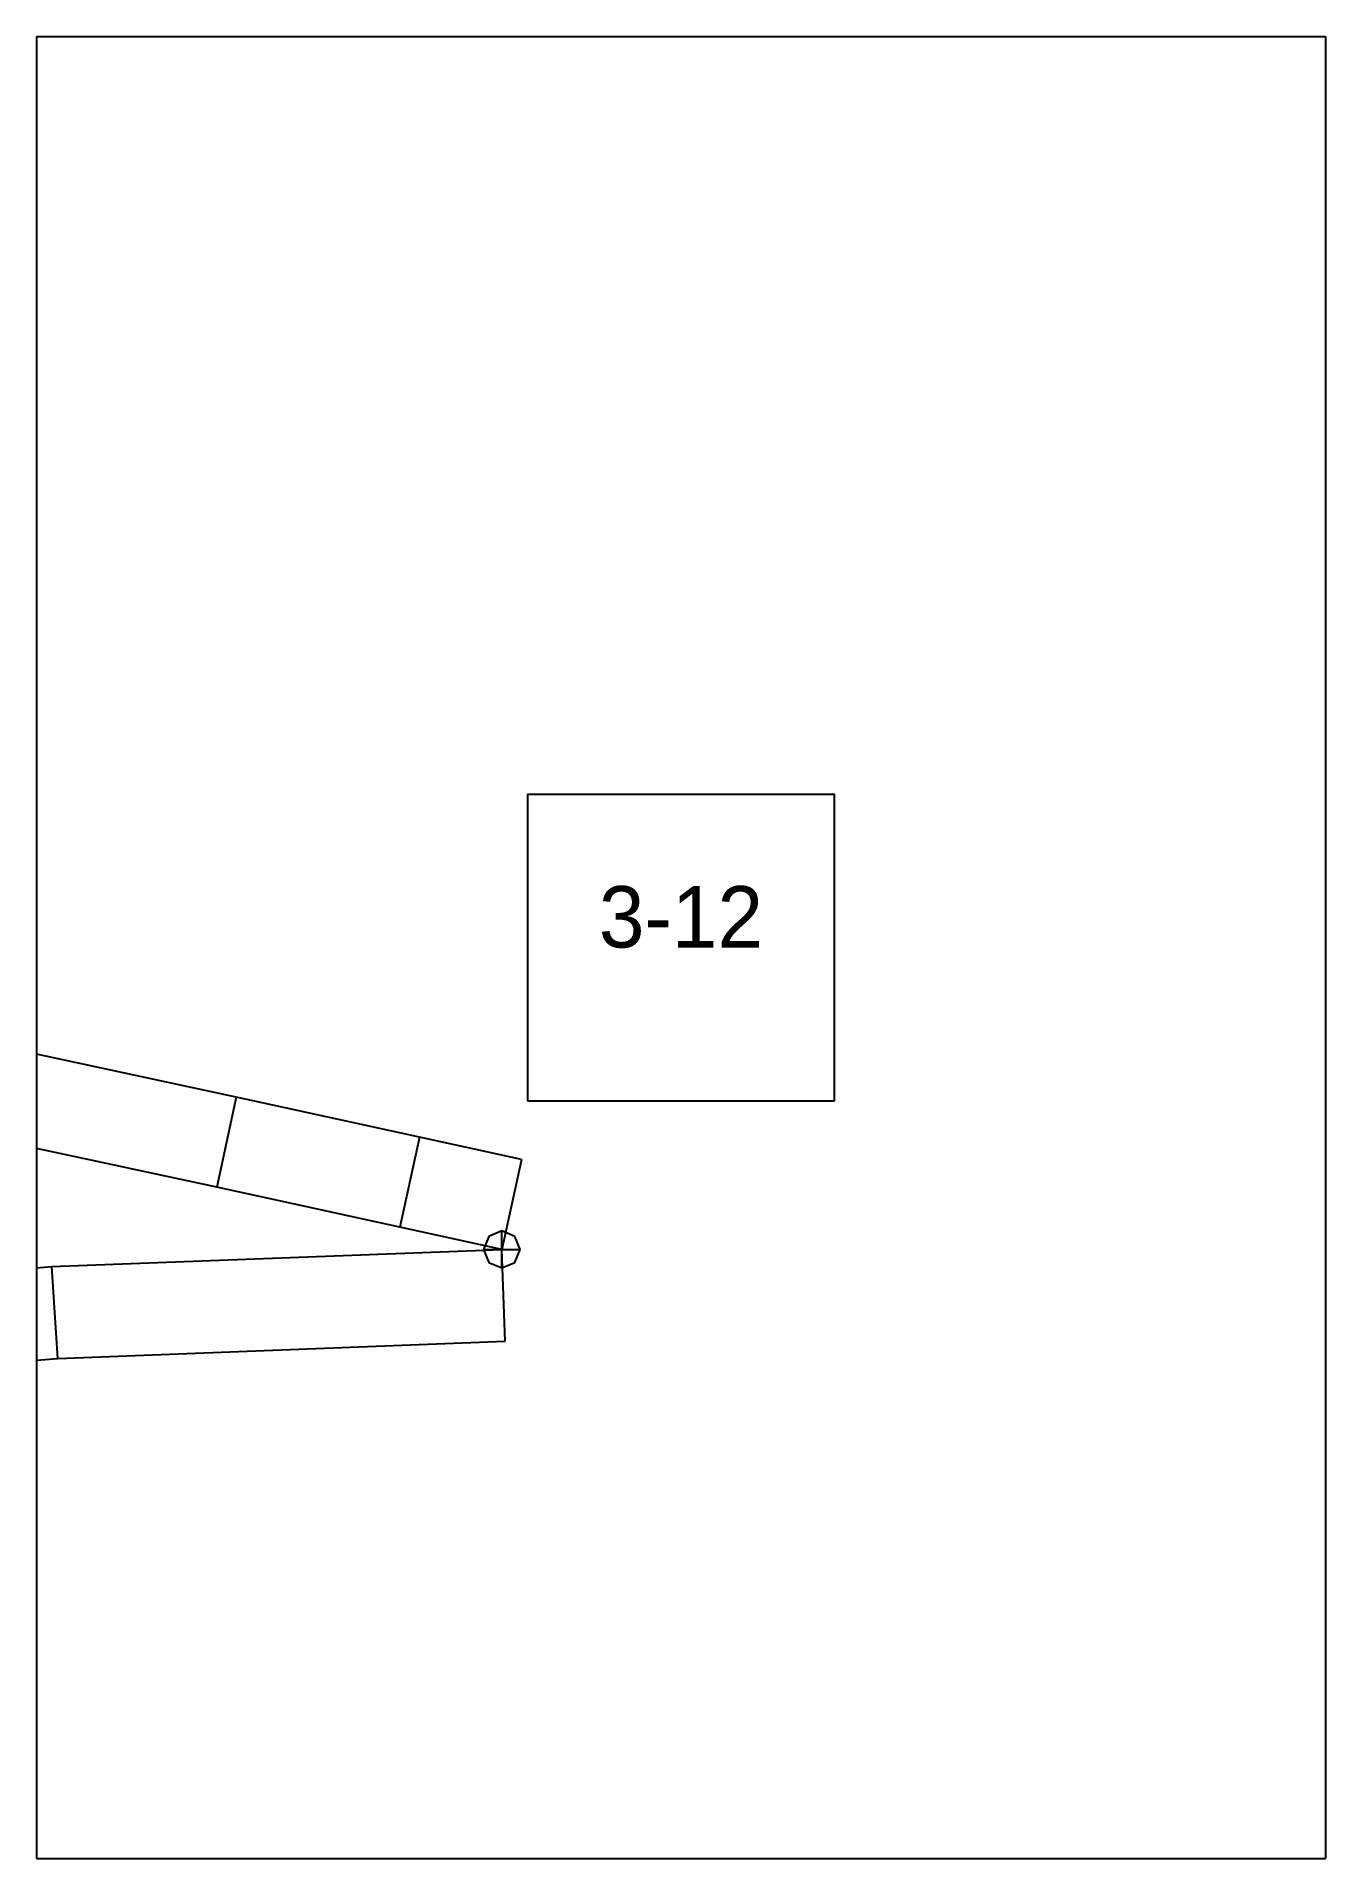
# Paper-space layout 'Plan 3-12' of a CAD drawing. Header units: metres, sheet in millimetres. Extents: x 0 to 210, y 0 to 297.
# The model-space entities are those that its viewports show. They can reach past a viewport. Long polylines and large blocks are cut down to what shows.
import ezdxf
from ezdxf.enums import TextEntityAlignment as Align

# ---------------------------------------------------------------- set-up
doc = ezdxf.new("R2010")
doc.units = ezdxf.units.M
for name, color, linetype in [('default', 7, 'Continuous'), ('TEXTLAYER', 7, 'Continuous'), ('VIEWPORTS', 7, 'Continuous')]:
    doc.layers.add(name, color=color, linetype=linetype)

msp = doc.modelspace()

# ---------------------------------------------------------------- linework, layer by layer
at = {"color": 9}
for p, q in [((2310, -297), (2310, -594)), ((2310, -297), (2310, -594)), ((2520, -297), (2520, -594)), ((2520, -297), (2520, -594)), ((2100, -594), (2310, -594)), ((2100, -594), (2310, -594)), ((2310, -594), (2520, -594)), ((2310, -594), (2310, -891)), ((2310, -594), (2520, -594)), ((2310, -594), (2310, -891)), ((2520, -594), (2730, -594)), ((2520, -594), (2520, -891)), ((2520, -594), (2730, -594)), ((2520, -594), (2520, -891)), ((2390, -717.5), (2440, -717.5)), ((2390, -717.5), (2390, -767.5)), ((2440, -767.5), (2440, -717.5)), ((2390, -767.5), (2440, -767.5)), ((2100, -891), (2310, -891)), ((2100, -891), (2310, -891)), ((2310, -891), (2520, -891)), ((2310, -891), (2310, -1188)), ((2310, -891), (2520, -891)), ((2310, -891), (2310, -1188)), ((2520, -891), (2730, -891)), ((2520, -891), (2520, -1188)), ((2520, -891), (2730, -891)), ((2520, -891), (2520, -1188))]:
    msp.add_line(p, q, dxfattribs=at)
at = {"layer": 'default', "color": 7, "linetype": 'Continuous'}
for p, q in [((2342.55, -766.9), (2304.71, -758.77)), ((2342.55, -766.9), (2339.38, -781.56)), ((2372.38, -773.42), (2342.55, -766.9)), ((2339.38, -781.56), (2301.58, -773.44)), ((2372.38, -773.42), (2369.18, -788.07)), ((2389, -777.04), (2372.38, -773.42)), ((2389, -777.04), (2385.81, -791.7)), ((2369.18, -788.07), (2339.38, -781.56)), ((2385.81, -791.7), (2369.18, -788.07)), ((2383.68, -789.58), (2382.81, -791.7)), ((2385.81, -788.7), (2383.68, -789.58)), ((2387.93, -789.58), (2385.81, -788.7)), ((2385.81, -794.7), (2385.81, -788.7)), ((2388.81, -791.7), (2387.93, -789.58)), ((2312.53, -794.51), (2385.81, -791.7)), ((2382.81, -791.7), (2383.68, -793.82)), ((2382.81, -791.7), (2388.81, -791.7)), ((2386.38, -806.69), (2385.81, -791.7)), ((2387.93, -793.82), (2388.81, -791.7)), ((2239.47, -800.82), (2312.53, -794.51)), ((2313.46, -809.48), (2312.53, -794.51)), ((2383.68, -793.82), (2385.81, -794.7)), ((2385.81, -794.7), (2387.93, -793.82)), ((2313.46, -809.48), (2386.38, -806.69)), ((2241.12, -815.73), (2313.46, -809.48))]:
    msp.add_line(p, q, dxfattribs=at)

# ---------------------------------------------------------------- texts
at = {"layer": 'TEXTLAYER', "color": 1}
msp.add_text('3-12', height=10, dxfattribs=at).set_placement((2415, -742.5), align=Align.CENTER)

psp = doc.layouts.new('Plan 3-12')

# ---------------------------------------------------------------- viewports
at = {"layer": 'VIEWPORTS'}
psp.add_viewport(center=(105, 148.5), size=(210, 297), view_center_point=(2415, -742.5), view_height=297, dxfattribs=at)

doc.saveas('drawing.dxf')
